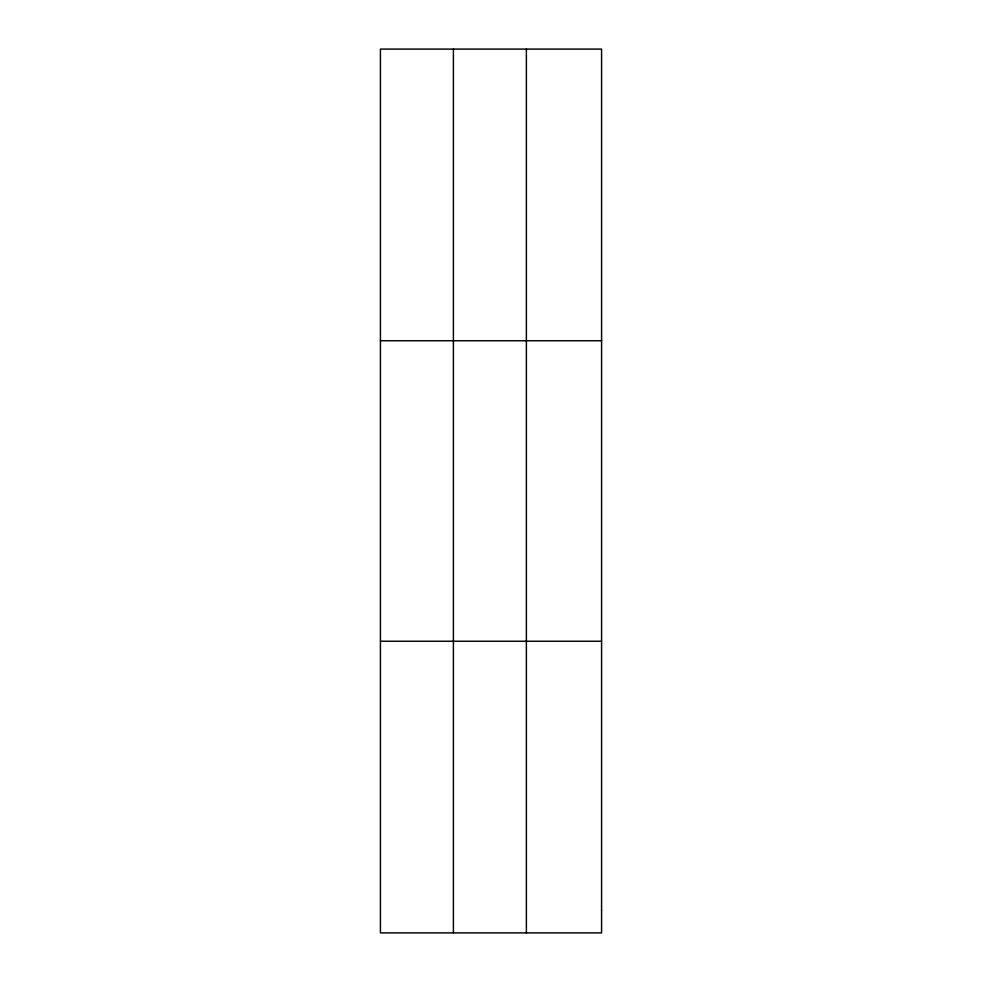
<?xml version="1.0" encoding="UTF-8"?>
<svg xmlns="http://www.w3.org/2000/svg" width="982" height="982" viewBox="0 0 982 982"><rect width="100%" height="100%" fill="white"/><g stroke="black" fill="none" stroke-linecap="round" stroke-linejoin="round"><path stroke-width="1.47" d="M453.402 932.9L453.402 49.1M526.377 932.9L526.377 49.1M380.427 340.754L601.573 340.754M380.427 641.246L601.573 641.246M601.573 910.461L601.573 932.9L380.427 932.9L380.427 49.1L601.573 49.1L601.573 910.461"/></g></svg>
